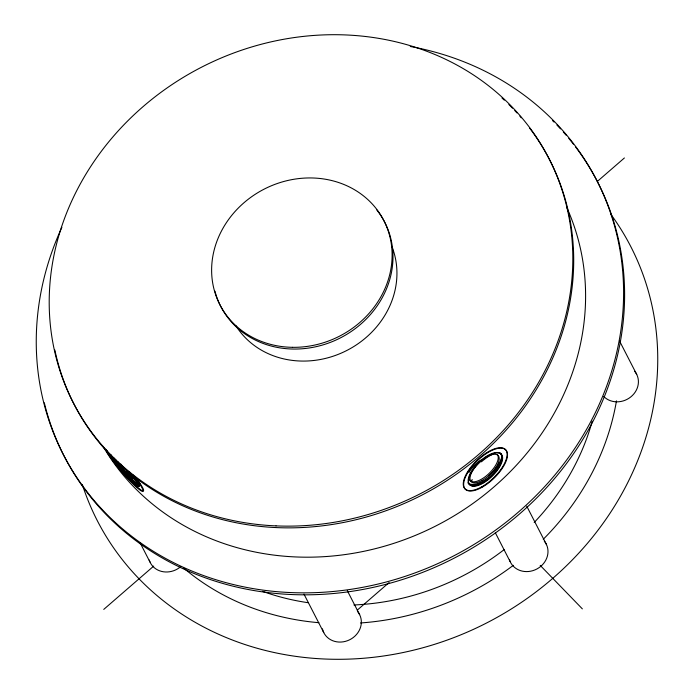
<?xml version="1.0" encoding="UTF-8"?>
<svg xmlns="http://www.w3.org/2000/svg" width="694" height="694" viewBox="0 0 694 694"><rect width="100%" height="100%" fill="white"/><g stroke="black" fill="none" stroke-linecap="round" stroke-linejoin="round"><path stroke-width="1.04" d="M103.753 609.401L153.695 566.104M597.387 181.386L624.4 157.963M357.228 610.173L389.108 582.535M540.201 565.384L582.353 608.872M619.404 340.754L636.719 374.439M526.737 506.178L546.525 544.669M495.343 532.775L510.177 561.646M347.286 590.62L359.648 614.676M303.972 594.116L323.76 632.607M140.093 542.795L149.982 562.045M616.472 400.863A261.083 234.06 -27.2 0 1 543.237 539.29M513.308 565.332A261.083 234.06 -27.2 0 1 360.498 622.969M318.91 622.692A261.083 234.06 -27.2 0 1 183.71 568.1M575.395 146.72A299.886 268.847 -27.2 0 1 446.19 562.123A299.886 268.847 -27.2 0 1 44.295 402.763M552.476 120.548A299.886 268.847 -27.2 0 1 553.977 122.049M556.909 125.059A299.886 268.847 -27.2 0 1 560.5 128.884M563.311 131.999A299.886 268.847 -27.2 0 1 566.07 135.157M568.768 138.366A299.886 268.847 -27.2 0 1 573.426 144.161M410.284 46.489A299.886 268.847 -27.2 0 1 608.213 381.761A299.886 268.847 -27.2 0 1 222.887 581.789A299.886 268.847 -27.2 0 1 61.896 227.337M529.47 127.904A267.355 239.682 -27.2 0 1 411.551 500.183A267.355 239.682 -27.2 0 1 54.852 350.036M502.005 98.045A267.355 239.682 -27.2 0 1 504.321 100.162M508.849 104.499A267.355 239.682 -27.2 0 1 512.519 108.195M514.766 110.554A267.355 239.682 -27.2 0 1 516.978 112.94M519.875 116.176A267.355 239.682 -27.2 0 1 521.298 117.815M392.006 246.83A87.765 78.682 -27.2 0 1 346.367 350.704A87.765 78.682 -27.2 0 1 235.891 325.712M376.833 210.022A92.155 82.612 -27.2 0 1 339.592 338.308A92.155 82.612 -27.2 0 1 214.949 291.159M610.46 213.787A299.886 268.847 -27.2 0 1 486.659 622.952A299.886 268.847 -27.2 0 1 82.317 484.533M592.234 421.197A241.026 216.077 -27.2 0 1 534.198 522.478M504.139 549.622A241.026 216.077 -27.2 0 1 353.931 604.968M308.119 602.696A241.026 216.077 -27.2 0 1 262.558 591.331M634.689 371.307A20.057 17.983 -27.2 0 1 630.846 396.881A20.057 17.983 -27.2 0 1 603.719 396.456M544.269 541.068A20.057 17.983 -27.2 0 1 536.861 569.002A20.057 17.983 -27.2 0 1 509.413 559.624M357.618 611.553A20.057 17.983 -27.2 0 1 349.568 639.816A20.057 17.983 -27.2 0 1 322.441 628.859M180.778 566.582A20.057 17.983 -27.2 0 1 149.219 560.023M499.732 453.078A21.922 7.573 -43.4 0 1 488.576 475.798M481.402 461.831A21.922 7.573 -43.4 0 1 491.838 454.639M489.444 477.463A21.922 9.569 -38.3 0 1 468.068 482.903M468.953 472.432A21.922 9.569 -38.3 0 1 480.569 460.174M135.174 476.778A28.211 3.288 49.1 0 1 135.634 485.54A28.211 3.288 49.1 0 1 106.798 450.328M132.91 475.173A21.939 2.559 49.1 0 1 133.265 481.992A21.939 2.559 49.1 0 1 110.84 454.605M133.144 478.591A21.922 0.789 46.9 0 1 126.369 471.547M128.321 471.347A21.922 0.789 46.9 0 1 135.608 479.389M137.768 481.888A21.922 0.789 46.9 0 1 139.754 484.325M128.642 476.5A21.922 1.674 53.9 0 1 118.11 461.935M133.031 475.06A28.211 3.288 49.1 0 1 142.305 491.343A28.211 3.288 49.1 0 1 121.988 472.067A28.211 3.288 49.1 0 1 105.887 449.313M129.769 472.232A21.939 2.559 49.1 0 1 138.722 486.624A21.939 2.559 49.1 0 1 123.974 473.221A21.939 2.559 49.1 0 1 110.138 454.397M566.894 207.775A261.083 234.06 -27.2 0 1 436.994 525.367A261.083 234.06 -27.2 0 1 103.059 446.337M472.449 479.806A21.922 9.569 -38.1 0 1 471.755 479.953M496.999 454.336A18.807 8.042 -44.1 0 1 488.463 474.019A18.807 8.042 -44.1 0 1 469.5 479.78M499.975 452.948A21.939 9.378 -44.1 0 1 490.528 475.867A21.939 9.378 -44.1 0 1 468.129 482.833M471.842 480.803A18.807 8.042 -44.1 0 1 470.905 480.63M137.221 481.341A18.807 2.195 49.1 0 1 120.782 464.026M139.216 485.462A21.939 2.559 49.1 0 1 127.28 474.575A21.939 2.559 49.1 0 1 113.643 457.641M136.892 479.016A21.939 2.559 49.1 0 1 140.075 484.533M138.115 482.729A18.807 2.195 49.1 0 1 129.5 476.37A18.807 2.195 49.1 0 1 115.369 459.263M276.021 525.887A267.355 239.682 -27.2 0 0 553.205 167.306A267.355 239.682 -27.2 0 0 103.796 148.065A267.355 239.682 -27.2 0 0 276.021 525.887M292.443 347.321A92.155 82.612 -27.2 0 0 384.303 221.447A92.155 82.612 -27.2 0 0 228.855 219.131A92.155 82.612 -27.2 0 0 292.443 347.321M481.48 486.971A28.211 12.058 -44.1 0 0 505.753 449.886A28.211 12.058 -44.1 0 0 468.329 470.645A28.211 12.058 -44.1 0 0 481.48 486.971M482.304 483.015A21.939 9.378 -44.1 0 0 501.181 454.171A21.939 9.378 -44.1 0 0 472.076 470.315A21.939 9.378 -44.1 0 0 482.304 483.015M481.87 487.37A28.211 12.058 -44.1 0 0 506.152 450.293A28.211 12.058 -44.1 0 0 468.719 471.053A28.211 12.058 -44.1 0 0 481.87 487.37M482.694 483.414A21.939 9.378 -44.1 0 0 501.58 454.579A21.939 9.378 -44.1 0 0 472.467 470.723A21.939 9.378 -44.1 0 0 482.694 483.414M482.122 480.43A18.807 8.042 -44.1 0 0 498.309 455.706A18.807 8.042 -44.1 0 0 473.36 469.543A18.807 8.042 -44.1 0 0 482.122 480.43"/></g></svg>
